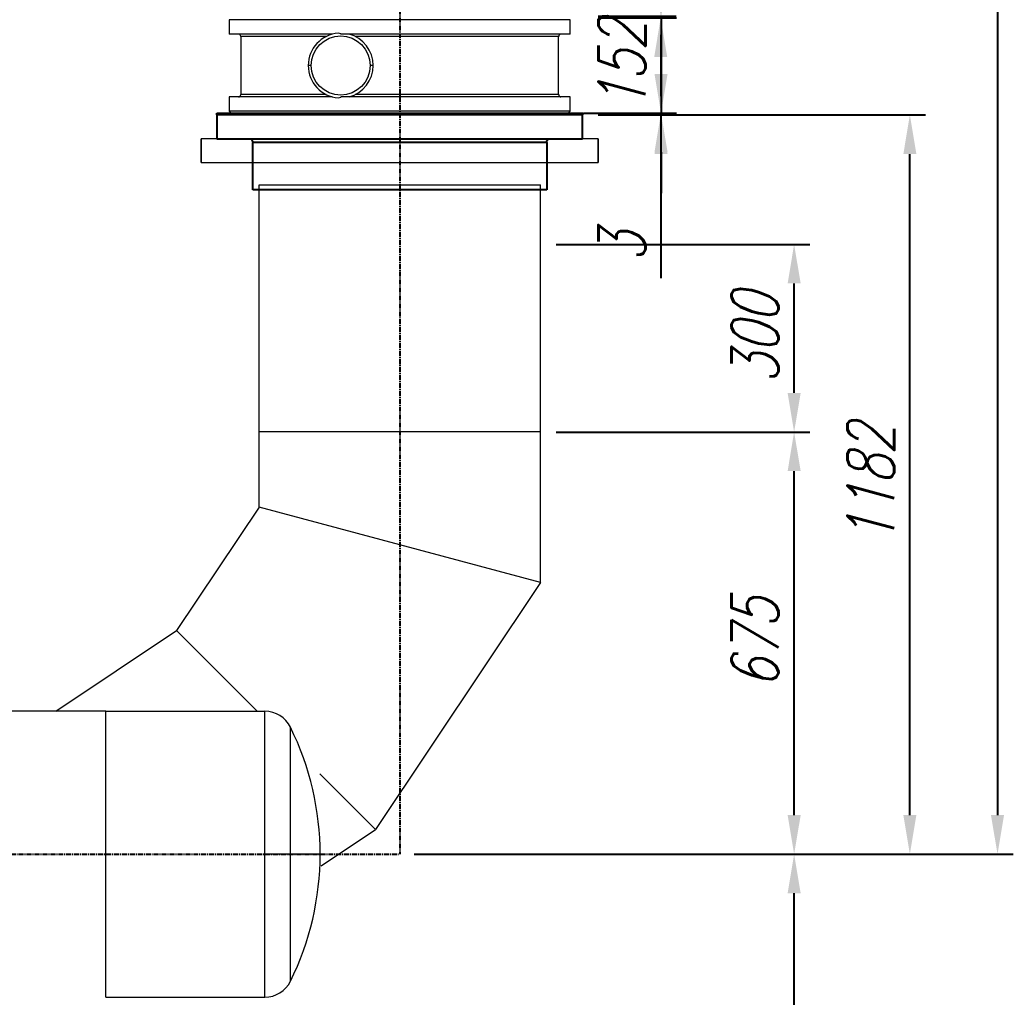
# Model space of a CAD drawing. Header units: inches. Extents: x 52169 to 69006, y 13152 to 42758.
# Drawn here: x 56811 to 58399, y 30833 to 32396 of the extents above; entities that cross this region are included whole.
import ezdxf

# ---------------------------------------------------------------- set-up
doc = ezdxf.new("R2010")
doc.units = ezdxf.units.IN
doc.header["$MEASUREMENT"] = 0
doc.linetypes.add('CENTER', pattern=[50.8, 31.75, -6.35, 6.35, -6.35])
doc.layers.add('IA-DIBUJO', color=3, linetype='Continuous')
doc.layers.add('IA-EJES', color=4, linetype='CENTER')
doc.styles.add('ING-AMB', font='romans.shx', dxfattribs={"width": 0.75, "oblique": 15})
doc.dimstyles.new('ING-AMB 25', dxfattribs={"dimscale": 25, "dimtxt": 3, "dimasz": 2.5, "dimexe": 1, "dimexo": 1, "dimgap": 1, "dimtad": 1, "dimdec": 0, "dimzin": 0, "dimdsep": 46, "dimtxsty": 'ING-AMB', "dimcen": 0.1, "dimclrd": 7, "dimclre": 7, "dimclrt": 2, "dimadec": 0, "dimazin": 0, "dimtfac": 1, "dimtdec": 0, "dimtmove": 0, "dimatfit": 0, "dimfxl": 1.25, "dimtolj": 1, "dimtzin": 0, "dimarcsym": 1})

# ---------------------------------------------------------------- blocks, each defined once
blk = doc.blocks.new('*D125')
at = {"color": 7, "lineweight": -2, "transparency": 16777216}
for p, q in [((57441.4, 33961.7), (58399.4, 33961.7)), ((58374.4, 33899.2), (58374.4, 31124.2)), ((57441.4, 31061.7), (58399.4, 31061.7))]:
    blk.add_line(p, q, dxfattribs=at)
at = {"color": 7, "transparency": 16777216}
for points in [[(58363.9, 33899.2), (58384.8, 33899.2), (58374.4, 33961.7)], [(58363.9, 31124.2), (58384.8, 31124.2), (58374.4, 31061.7)]]:
    blk.add_solid(points, dxfattribs=at)
at = {"layer": 'Defpoints', "color": 0, "transparency": 16777216}
for p in [(57416.4, 33961.7, 0), (57416.4, 31061.7, 0), (58374.4, 31061.7)]:
    blk.add_point(p, dxfattribs=at)
at = {"color": 2, "transparency": 16777216, "insert": (58311.9, 32511.7), "char_height": 75, "attachment_point": 5, "rotation": 90, "style": 'ING-AMB'}
blk.add_mtext('\\A1;2900', dxfattribs=at)
blk = doc.blocks.new('stub end 450')
at = {"color": 8}
for p, q in [((48858.4, 37919.1), (48858.4, 38504.1)), ((48858.4, 38504.1), (48896.4, 38504.1)), ((48896.4, 38504.1), (48896.4, 37919.1)), ((48902.4, 37976.6), (48902.4, 38446.6)), ((48978.4, 38446.6), (48902.4, 38446.6)), ((48978.4, 37976.6), (48978.4, 38446.6)), ((48902.4, 37976.6), (48978.4, 37976.6)), ((48896.4, 37919.1), (48858.4, 37919.1))]:
    blk.add_line(p, q, dxfattribs=at)
for centre, start, end in [((48902.4, 38452.6), 180, 270), ((48902.4, 37970.6), 90, 180)]:
    blk.add_arc(centre, 6, start, end, dxfattribs=at)
blk = doc.blocks.new('*D68')
at = {"color": 7, "lineweight": -2, "transparency": 16777216}
for p, q in [((57668.4, 31736.7), (58074.1, 31736.7)), ((58049.1, 31124.2), (58049.1, 31674.2)), ((57443.4, 31061.7), (58074.1, 31061.7))]:
    blk.add_line(p, q, dxfattribs=at)
at = {"color": 7, "transparency": 16777216}
for points in [[(58038.7, 31674.2), (58059.6, 31674.2), (58049.1, 31736.7)], [(58038.7, 31124.2), (58059.6, 31124.2), (58049.1, 31061.7)]]:
    blk.add_solid(points, dxfattribs=at)
at = {"layer": 'Defpoints', "color": 0, "transparency": 16777216}
for p in [(57643.4, 31736.7), (58049.1, 31736.7), (57418.4, 31061.7)]:
    blk.add_point(p, dxfattribs=at)
at = {"color": 2, "transparency": 16777216, "insert": (57986.6, 31399.2), "char_height": 75, "attachment_point": 5, "rotation": 90, "style": 'ING-AMB'}
blk.add_mtext('\\A1;675', dxfattribs=at)
blk = doc.blocks.new('*D69')
at = {"color": 7, "lineweight": -2, "transparency": 16777216}
for p, q in [((57668.4, 32036.7), (58074.1, 32036.7)), ((58049.1, 31799.2), (58049.1, 31974.2)), ((57668.4, 31736.7), (58074.1, 31736.7))]:
    blk.add_line(p, q, dxfattribs=at)
at = {"color": 7, "transparency": 16777216}
for points in [[(58038.7, 31974.2), (58059.6, 31974.2), (58049.1, 32036.7)], [(58038.7, 31799.2), (58059.6, 31799.2), (58049.1, 31736.7)]]:
    blk.add_solid(points, dxfattribs=at)
at = {"layer": 'Defpoints', "color": 0, "transparency": 16777216}
for p in [(57643.4, 32036.7), (58049.1, 32036.7), (57643.4, 31736.7)]:
    blk.add_point(p, dxfattribs=at)
at = {"color": 2, "transparency": 16777216, "insert": (57986.6, 31886.7), "char_height": 75, "attachment_point": 5, "rotation": 90, "style": 'ING-AMB'}
blk.add_mtext('\\A1;300', dxfattribs=at)
blk = doc.blocks.new('*D72')
at = {"color": 7, "lineweight": -2, "transparency": 16777216}
for p, q in [((57835.7, 32464.2), (57835.7, 32630.8)), ((57735.9, 32401.7), (57860.7, 32401.7)), ((57735.9, 32398.7), (57860.7, 32398.7)), ((57835.7, 32398.7), (57835.7, 32401.7)), ((57835.7, 32336.2), (57835.7, 32273.7))]:
    blk.add_line(p, q, dxfattribs=at)
at = {"color": 7, "transparency": 16777216}
for points in [[(57825.3, 32464.2), (57846.2, 32464.2), (57835.7, 32401.7)], [(57825.3, 32336.2), (57846.2, 32336.2), (57835.7, 32398.7)]]:
    blk.add_solid(points, dxfattribs=at)
at = {"layer": 'Defpoints', "color": 0, "transparency": 16777216}
for p in [(57710.9, 32401.7, 0), (57710.9, 32398.7, 0), (57835.7, 32398.7)]:
    blk.add_point(p, dxfattribs=at)
at = {"color": 2, "transparency": 16777216, "insert": (57773.2, 32580.3), "char_height": 75, "attachment_point": 5, "rotation": 90, "style": 'ING-AMB'}
blk.add_mtext('\\A1;3', dxfattribs=at)
blk = doc.blocks.new('*D73')
at = {"color": 7, "lineweight": -2, "transparency": 16777216}
for p, q in [((57836.2, 32461.2), (57836.2, 32523.7)), ((57735.9, 32398.7), (57861.2, 32398.7)), ((57836.2, 32398.7), (57836.2, 32246.7)), ((57712.3, 32246.7), (57861.2, 32246.7)), ((57836.2, 32184.2), (57836.2, 32121.7))]:
    blk.add_line(p, q, dxfattribs=at)
at = {"color": 7, "transparency": 16777216}
for points in [[(57825.8, 32461.2), (57846.7, 32461.2), (57836.2, 32398.7)], [(57825.8, 32184.2), (57846.7, 32184.2), (57836.2, 32246.7)]]:
    blk.add_solid(points, dxfattribs=at)
at = {"layer": 'Defpoints', "color": 0, "transparency": 16777216}
for p in [(57710.9, 32398.7, 0), (57687.3, 32246.7, 0), (57836.2, 32246.7)]:
    blk.add_point(p, dxfattribs=at)
at = {"color": 2, "transparency": 16777216, "insert": (57773.7, 32322.7), "char_height": 75, "attachment_point": 5, "rotation": 90, "style": 'ING-AMB'}
blk.add_mtext('\\A1;152', dxfattribs=at)
blk = doc.blocks.new('*D74')
at = {"color": 7, "lineweight": -2, "transparency": 16777216}
for p, q in [((57836.2, 32309.2), (57836.2, 32371.7)), ((57712.3, 32246.7), (57861.2, 32246.7)), ((57735.9, 32243.7), (57861.2, 32243.7)), ((57836.2, 32246.7), (57836.2, 32243.7)), ((57836.2, 32246.7), (57836.2, 32243.7)), ((57836.2, 31982.5), (57836.2, 32243.7)), ((57836.2, 32181.2), (57836.2, 32118.7))]:
    blk.add_line(p, q, dxfattribs=at)
at = {"color": 7, "transparency": 16777216}
for points in [[(57825.8, 32309.2), (57846.7, 32309.2), (57836.2, 32246.7)], [(57825.8, 32181.2), (57846.7, 32181.2), (57836.2, 32243.7)]]:
    blk.add_solid(points, dxfattribs=at)
at = {"layer": 'Defpoints', "color": 0, "transparency": 16777216}
for p in [(57687.3, 32246.7, 0), (57710.9, 32243.7, 0), (57836.2, 32243.7)]:
    blk.add_point(p, dxfattribs=at)
at = {"color": 2, "transparency": 16777216, "insert": (57773.7, 32033.1), "char_height": 75, "attachment_point": 5, "rotation": 90, "style": 'ING-AMB'}
blk.add_mtext('\\A1;3', dxfattribs=at)
blk = doc.blocks.new('*D75')
at = {"color": 7, "lineweight": -2, "transparency": 16777216}
for p, q in [((57735.9, 32243.7), (58259.2, 32243.7)), ((58234.2, 31124.2), (58234.2, 32181.2)), ((57443.4, 31061.7), (58259.2, 31061.7))]:
    blk.add_line(p, q, dxfattribs=at)
at = {"color": 7, "transparency": 16777216}
for points in [[(58223.8, 32181.2), (58244.6, 32181.2), (58234.2, 32243.7)], [(58223.8, 31124.2), (58244.6, 31124.2), (58234.2, 31061.7)]]:
    blk.add_solid(points, dxfattribs=at)
at = {"layer": 'Defpoints', "color": 0, "transparency": 16777216}
for p in [(57710.9, 32243.7, 0), (58234.2, 32243.7), (57418.4, 31061.7)]:
    blk.add_point(p, dxfattribs=at)
at = {"color": 2, "transparency": 16777216, "insert": (58171.7, 31652.7), "char_height": 75, "attachment_point": 5, "rotation": 90, "style": 'ING-AMB'}
blk.add_mtext('\\A1;1182', dxfattribs=at)
blk = doc.blocks.new('*D158')
at = {"color": 7, "lineweight": -2, "transparency": 16777216}
for p, q in [((57443.4, 31061.7), (58074.1, 31061.7)), ((58049.1, 29449.2), (58049.1, 30999.2)), ((56897.6, 29386.7), (58074.1, 29386.7))]:
    blk.add_line(p, q, dxfattribs=at)
at = {"color": 7, "transparency": 16777216}
for points in [[(58038.7, 30999.2), (58059.6, 30999.2), (58049.1, 31061.7)], [(58038.7, 29449.2), (58059.6, 29449.2), (58049.1, 29386.7)]]:
    blk.add_solid(points, dxfattribs=at)
at = {"layer": 'Defpoints', "color": 0, "transparency": 16777216}
for p in [(57418.4, 31061.7, 0), (58049.1, 31061.7), (56872.6, 29386.7, 0)]:
    blk.add_point(p, dxfattribs=at)
at = {"color": 2, "transparency": 16777216, "insert": (57986.6, 30224.2), "char_height": 75, "attachment_point": 5, "rotation": 90, "style": 'ING-AMB'}
blk.add_mtext('\\A1;1675', dxfattribs=at)

msp = doc.modelspace()

# ---------------------------------------------------------------- hatches: boundary and pattern name
h = msp.add_hatch()
h.set_pattern_fill('ANSI32', color=1, scale=25)
h.set_pattern_definition([(45, (-1380.895, -3400.886), (-6.6291261, 6.6291261), []), (45, (-1376.476, -3400.886), (-6.6291261, 6.6291261), [])])
h.paths.add_polyline_path([(57710.9, 32246.7), (57125.9, 32246.7), (57125.9, 32243.7), (57710.9, 32243.7)])

# ---------------------------------------------------------------- linework, layer by layer
at = {"color": 8, "linetype": 'Continuous', "lineweight": 0}
for p, q in [((57145.8, 32395.7, 0), (57145.8, 32372.9, 0)), ((57690.8, 32395.7, 0), (57145.8, 32395.7, 0)), ((57690.8, 32372.9, 0), (57690.8, 32395.7, 0)), ((57310.5, 32372.9, 0), (57145.8, 32372.9, 0)), ((57164, 32369.2, 0), (57164, 32276.2, 0)), ((57300.8, 32369.2, 0), (57164, 32369.2, 0)), ((57690.8, 32372.9, 0), (57324.7, 32372.9, 0)), ((57672.5, 32369.2, 0), (57347, 32369.2, 0)), ((57418.3, 32372.9, 0), (57418.3, 32369.2, 0)), ((57672.5, 32276.2, 0), (57672.5, 32369.2, 0)), ((57276.7, 32322.7, 0), (57272, 32322.7, 0)), ((57375.8, 32322.7, 0), (57371.1, 32322.7, 0)), ((57145.8, 32272.6, 0), (57145.8, 32249.8, 0)), ((57310.5, 32272.6, 0), (57145.8, 32272.6, 0)), ((57300.8, 32276.2, 0), (57164, 32276.2, 0)), ((57690.8, 32272.6, 0), (57324.7, 32272.6, 0)), ((57672.5, 32276.2, 0), (57347, 32276.2, 0)), ((57418.3, 32276.2, 0), (57418.3, 32272.6, 0)), ((57690.8, 32249.8, 0), (57690.8, 32272.6, 0)), ((57145.8, 32249.8, 0), (57148.8, 32246.7, 0)), ((57690.8, 32249.8, 0), (57145.8, 32249.8, 0)), ((57687.7, 32246.7, 0), (57690.8, 32249.8, 0)), ((57193.3, 31737.4, 0), (57643.3, 31737.4, 0)), ((57643.3, 31496.2, 0), (57193.3, 31616.8, 0)), ((57190.4, 31290.2, 0), (57061.5, 31419.2, 0)), ((57379.7, 31101, 0), (57290.6, 31190.1, 0))]:
    msp.add_line(p, q, dxfattribs=at)
at = {"color": 1, "elevation": 0}
msp.add_lwpolyline([(57125.9, 32246.7), (57710.9, 32246.7), (57710.9, 32243.7), (57125.9, 32243.7)], close=True, dxfattribs=at)
at = {"color": 2, "linetype": 'Continuous', "lineweight": 0}
for points in [[(57100.9, 32167.6, 0), (57100.9, 32205.7, 0)], [(57100.9, 32205.7, 0), (57100.9, 32167.6, 0)], [(57100.9, 32205.7, 0), (57100.9, 32167.6, 0)], [(57735.9, 32205.7, 0), (57735.9, 32167.6, 0)]]:
    msp.add_polyline3d(points, dxfattribs=at)
msp.add_polyline3d([(57100.9, 32205.7, 0), (57100.9, 32167.6, 0), (57735.9, 32167.6, 0), (57735.9, 32205.7, 0)], close=True, dxfattribs=at)
at = {"color": 8, "linetype": 'Continuous', "lineweight": 0}
msp.add_circle((57323.9, 32322.7, 0), 47.2, dxfattribs=at)
for centre, radius, start, end in [((57323.9, 32322.7, 0), 51.9, 94.3, 265.7001), ((57160.4, 32369.2, 0), 3.65, 0, 90), ((57323.9, 32322.7, 0), 51.9, 284.961, 75.0389), ((57676.2, 32369.2, 0), 3.65, 90, 180), ((57160.4, 32276.2, 0), 3.65, 270, 0), ((57676.2, 32276.2, 0), 3.65, 180, 270)]:
    msp.add_arc(centre, radius, start, end, dxfattribs=at)
for points, knots in [([(57324.7, 32372.9, 0), (57324.4, 32373, 0), (57324.2, 32373.1, 0), (57322.6, 32373.6, 0), (57321.3, 32374.1, 0), (57320, 32374.5, 0)], [-17.760093, -17.760093, -17.760093, -17.760093, -17.6879866, -17.6879866, -17.2792003, -17.2792003, -17.2792003, -17.2792003]), ([(57320, 32270.9, 0), (57321.3, 32271.4, 0), (57322.6, 32271.8, 0), (57324.2, 32272.4, 0), (57324.4, 32272.5, 0), (57324.7, 32272.6, 0)], [-8.1610937, -8.1610937, -8.1610937, -8.1610937, -7.7523074, -7.7523074, -7.680201, -7.680201, -7.680201, -7.680201])]:
    msp.add_open_spline(points, degree=3, knots=knots, dxfattribs=at)
at = {"layer": 'IA-DIBUJO', "color": 3, "linetype": 'Continuous', "lineweight": 0}
for p, q in [((57193.3, 31616.8, 0), (57193.3, 32131.7, 0)), ((57193.3, 32131.7, 0), (57643.3, 32131.7, 0)), ((57643.3, 31496.2, 0), (57643.3, 32131.7, 0)), ((57193.3, 31616.8, 0), (57061.5, 31419.2, 0)), ((57643.3, 31496.2, 0), (57379.7, 31101, 0)), ((56868.3, 31290.3, 0), (57061.5, 31419.2, 0)), ((56948.1, 31290.3, 0), (54038.6, 31290.3, 0)), ((56948.1, 30833.1, 0), (56948.1, 31290.3, 0)), ((56948.1, 31290.2, 0), (57202.6, 31290.2, 0)), ((57202.6, 30833.2, 0), (57202.6, 31290.2, 0)), ((57243.5, 30858.6, 0), (57243.5, 31264.8, 0)), ((57292.7, 31043, 0), (57379.7, 31101, 0)), ((57291.1, 31061.7, 0), (57202.6, 31061.7, 0)), ((56948.1, 30833.2, 0), (57202.6, 30833.2, 0))]:
    msp.add_line(p, q, dxfattribs=at)
for centre, radius, start, end in [((57202.6, 31244.5, 0), 45.7, 26.3878, 90), ((56834.1, 31061.7, 0), 457, 333.6122, 26.3878), ((57202.6, 30878.9, 0), 45.7, 270, 333.6122)]:
    msp.add_arc(centre, radius, start, end, dxfattribs=at)
at = {"layer": 'IA-EJES', "ltscale": 0.25}
for p, q in [((57418.4, 33694.9, 0), (57418.4, 31061.7, 0)), ((53570.4, 31061.7, 0), (57416.4, 31061.7, 0))]:
    msp.add_line(p, q, dxfattribs=at)

# ---------------------------------------------------------------- block references
at = {"xscale": -1, "rotation": 90}
msp.add_blockref('stub end 450', (95630, 81102.1, 0), dxfattribs=at)

# ---------------------------------------------------------------- dimensions: what is measured, and where the dimension line sits
for base, p1, p2, angle, override, picture, middle in [((58374.4, 31061.7), (57416.4, 33961.7, 0), (57416.4, 31061.7, 0), 90, {"dimpost": '\\X'}, '*D125', (58311.9, 32511.7)), ((58234.2, 32243.7, 0), (57418.4, 31061.7, 0), (57710.9, 32243.7, 0), 270, {"dimpost": '\\X'}, '*D75', (58171.7, 31652.7, 0)), ((58049.1, 32036.7, 0), (57643.4, 31736.7, 0), (57643.4, 32036.7, 0), 270, {"dimpost": '\\X', "dimtmove": 1}, '*D69', (57986.6, 31886.7, 0)), ((58049.1, 31736.7, 0), (57418.4, 31061.7, 0), (57643.4, 31736.7, 0), 270, {"dimpost": '\\X'}, '*D68', (57986.6, 31399.2, 0)), ((58049.1, 31061.7), (56872.6, 29386.7, 0), (57418.4, 31061.7, 0), 90, {"dimpost": '\\X'}, '*D158', (57986.6, 30224.2))]:
    dim = msp.add_linear_dim(base=base, p1=p1, p2=p2, angle=angle, dimstyle='ING-AMB 25', override=override)
    dim.commit()
    dim.dimension.update_dxf_attribs({"geometry": picture, "text_midpoint": middle})
for base, p1, p2, override, picture, middle in [((57835.7, 32398.7, 0), (57710.9, 32401.7, 0), (57710.9, 32398.7, 0), {"dimpost": '\\X'}, '*D72', (57835.7, 32580.3, 0)), ((57836.2, 32246.7, 0), (57710.9, 32398.7, 0), (57687.3, 32246.7, 0), {"dimpost": '\\X', "dimtmove": 1}, '*D73', (57836.2, 32322.7, 0)), ((57836.2, 32243.7, 0), (57687.3, 32246.7, 0), (57710.9, 32243.7, 0), {"dimpost": '\\X', "dimtmove": 1}, '*D74', (57836.2, 32033.1, 0))]:
    dim = msp.add_linear_dim(base=base, p1=p1, p2=p2, angle=270, dimstyle='ING-AMB 25', override=override)
    dim.commit()
    dim.dimension.update_dxf_attribs({"geometry": picture, "text_midpoint": middle, "dimtype": 160})

doc.saveas('drawing.dxf')
